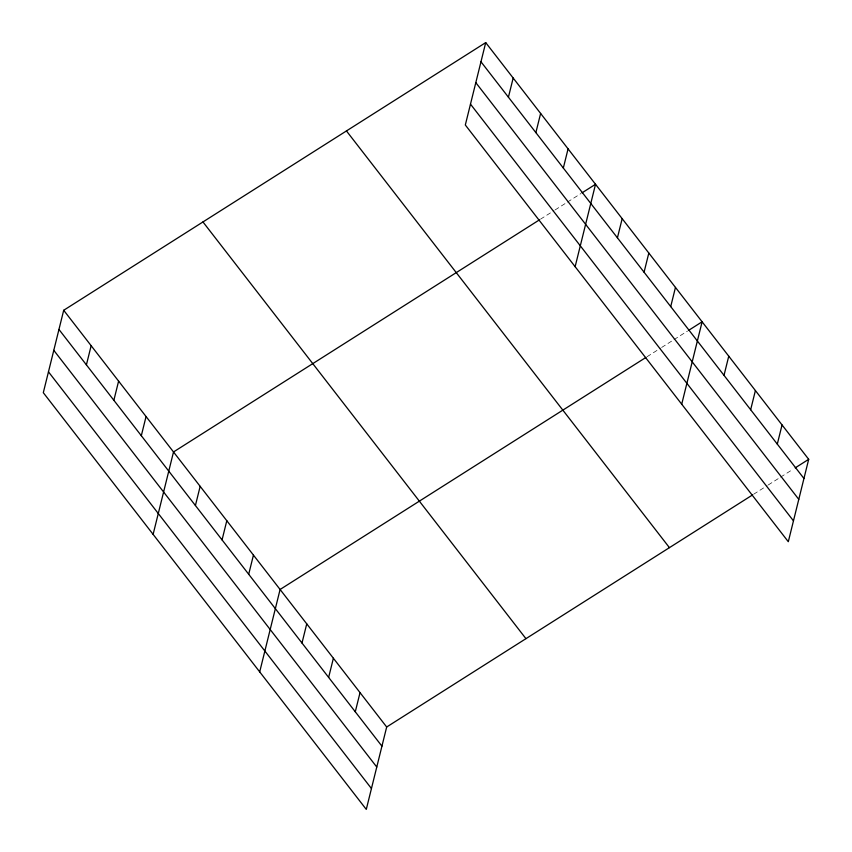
<?xml version="1.0" encoding="UTF-8"?>
<svg xmlns="http://www.w3.org/2000/svg" width="852" height="852" viewBox="0 0 852 852"><rect width="100%" height="100%" fill="white"/><g stroke="black" fill="none" stroke-linecap="round" stroke-linejoin="round"><path stroke-width="0.64" stroke-dasharray="4.26 3.19" d="M540.498 219.188L553.97 210.646M555.099 209.933L566.324 202.808M567.453 202.094L580.926 193.542M647.073 356.711L660.556 348.159M661.674 347.446L672.91 340.321M674.028 339.607L687.511 331.066M753.658 494.224L767.141 485.672M768.259 484.958L779.495 477.844M780.613 477.131L792.967 469.292"/><path stroke-width="1.28" d="M485.715 42.6L465.32 124.999L788.302 541.723L808.697 459.313L485.715 42.6L63.698 310.277L43.303 392.687L366.285 809.4L386.68 727.001L752.54 494.937M86.403 364.88L91.153 345.699M113.859 400.302L118.609 381.121M141.315 435.723L146.054 416.543M153.115 534.364L173.51 451.965L539.369 219.901M195.417 505.524L200.156 486.343M222.063 539.902L226.802 520.721M248.699 574.28L253.449 555.099M259.7 671.887L280.095 589.477L645.954 357.425M301.991 643.036L306.741 623.866M328.638 677.415L333.388 658.245M355.284 711.793L360.034 692.623M508.42 97.192L513.17 78.022M535.876 132.614L540.626 113.444M563.332 168.036L568.071 148.866M575.132 266.687L595.527 184.288L582.054 192.829M617.423 237.836L622.173 218.666M644.069 272.214L648.819 253.044M670.716 306.592L675.466 287.422M681.717 404.199L702.112 321.8L688.629 330.352M724.008 375.359L728.758 356.179M750.655 409.737L755.404 390.557M777.301 444.116L782.051 424.935M795.214 467.865L808.697 459.313M480.965 61.77L803.947 478.494M475.81 82.644L798.782 499.357M470.485 104.136L793.468 520.849M346.445 130.931L669.427 547.655M202.968 221.946L525.94 638.659M63.698 310.277L386.68 727.001M58.958 329.458L381.93 746.171M53.793 350.321L376.765 767.034M48.468 371.823L371.451 788.537"/></g></svg>
